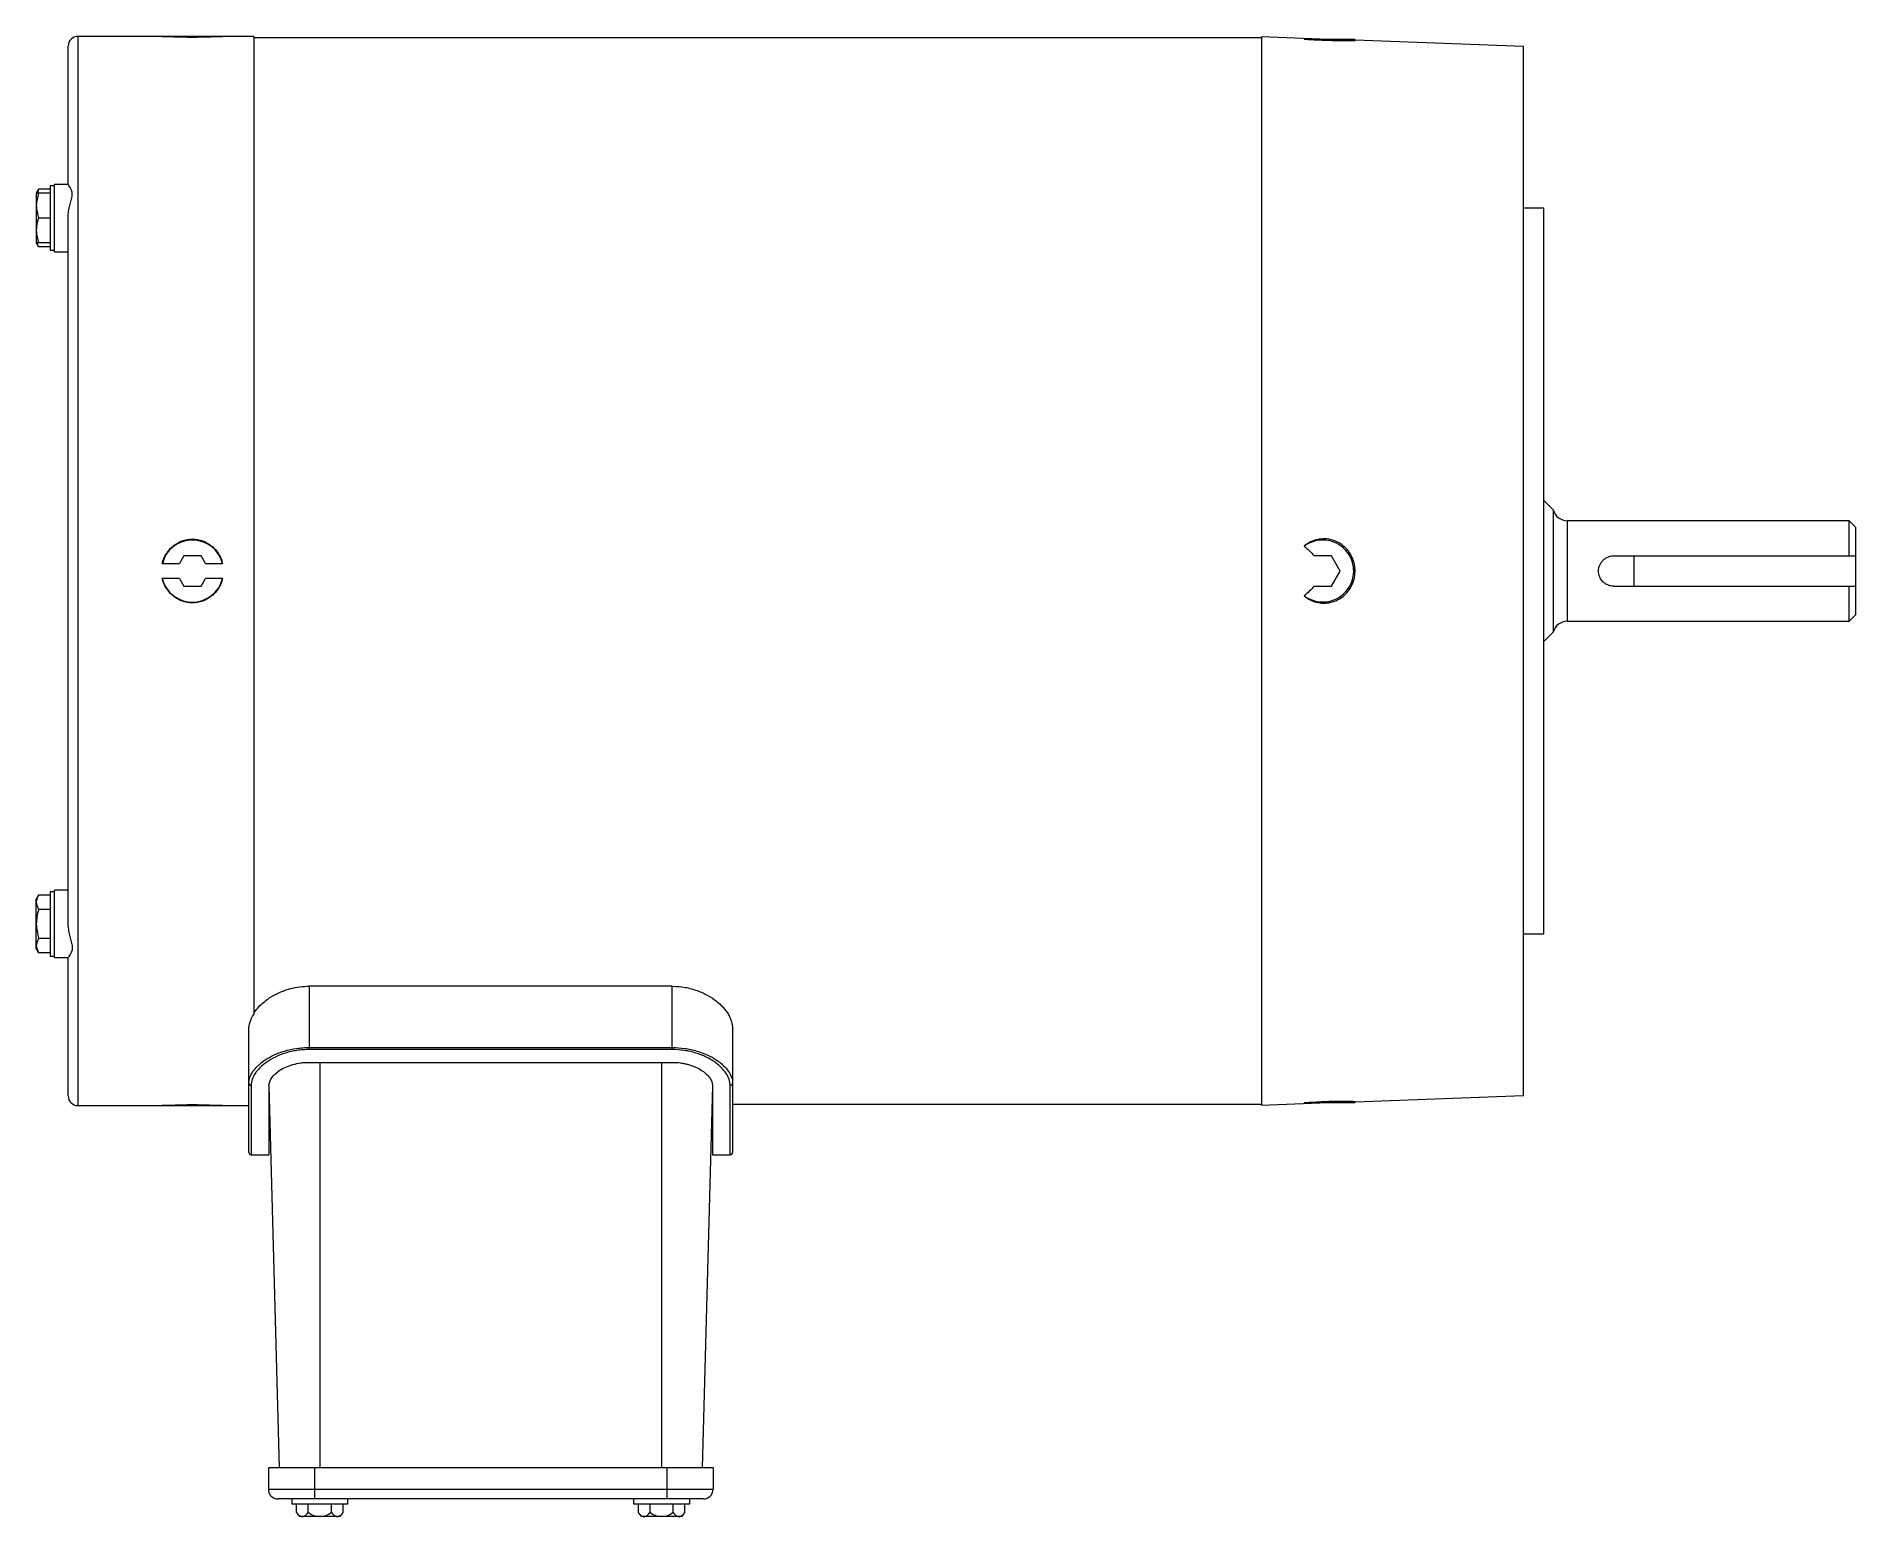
# Paper-space layout '_Top' of a CAD drawing. Header units: inches. Extents: x -4.5 to 6.8, y -5.9 to 3.3.
import ezdxf

# ---------------------------------------------------------------- set-up
doc = ezdxf.new("R2010")
doc.units = ezdxf.units.IN
doc.header["$MEASUREMENT"] = 0

psp = doc.layouts.new('_Top')

# ---------------------------------------------------------------- linework, layer by layer
at = {"color": 7, "linetype": 'Continuous', "lineweight": 15}
for p, q in [((-3.125, 3.315), (-4.215, 3.315)), ((-3.692, 3.315), (-3.318, 3.315)), ((-3.125, 3.315), (-3.125, -2.749)), ((3.125, 3.306), (-3.125, 3.306)), ((3.487, 3.298), (3.125, 3.312)), ((3.125, 3.312), (3.125, -3.312)), ((3.389, 3.298), (3.697, 3.298)), ((3.705, 3.291), (3.697, 3.298)), ((4.75, 3.252), (3.705, 3.291)), ((-4.275, 2.397), (-4.275, 3.255)), ((4.75, -3.252), (4.75, 3.252)), ((-4.361, 2.388), (-4.386, 2.388)), ((-4.386, 2.388), (-4.386, 1.989)), ((-4.275, 2.397), (-4.361, 2.397)), ((-4.361, 1.98), (-4.361, 2.397)), ((-4.459, 2.367), (-4.473, 2.343)), ((-4.473, 2.343), (-4.473, 2.034)), ((-4.459, 2.367), (-4.466, 2.343)), ((-4.386, 2.367), (-4.459, 2.367)), ((-4.386, 2.343), (-4.459, 2.343)), ((-4.386, 2.188), (-4.459, 2.188)), ((-4.275, -2.203), (-4.275, 2.203)), ((4.875, 2.249), (4.75, 2.249)), ((4.875, -2.249), (4.875, 2.249)), ((-4.473, 2.034), (-4.459, 2.01)), ((-4.386, 2.034), (-4.459, 2.034)), ((-4.386, 2.01), (-4.459, 2.01)), ((-4.386, 1.989), (-4.361, 1.989)), ((-4.361, 1.98), (-4.275, 1.98)), ((4.934, 0.379), (4.875, 0.438)), ((4.934, 0.379), (4.934, -0.379)), ((6.769, 0.312), (5.021, 0.312)), ((6.809, 0.272), (6.769, 0.312)), ((6.769, 0.094), (6.769, 0.312)), ((6.809, 0.272), (6.809, -0.272)), ((-3.692, 0.047), (-3.586, 0.047)), ((-3.559, 0.094), (-3.586, 0.047)), ((-3.451, 0.094), (-3.559, 0.094)), ((-3.424, 0.047), (-3.451, 0.094)), ((-3.424, 0.047), (-3.318, 0.047)), ((3.559, 0.094), (3.451, 0.094)), ((3.613, 0), (3.559, 0.094)), ((5.309, 0.094), (6.809, 0.094)), ((5.434, 0.094), (5.434, -0.094)), ((-3.586, -0.047), (-3.692, -0.047)), ((-3.586, -0.047), (-3.559, -0.094)), ((-3.559, -0.094), (-3.451, -0.094)), ((-3.451, -0.094), (-3.424, -0.047)), ((-3.318, -0.047), (-3.424, -0.047)), ((3.451, -0.094), (3.559, -0.094)), ((3.559, -0.094), (3.613, 0)), ((5.309, -0.094), (6.809, -0.094)), ((6.769, -0.312), (6.769, -0.094)), ((5.021, -0.312), (6.769, -0.312)), ((6.769, -0.312), (6.809, -0.272)), ((4.875, -0.438), (4.934, -0.379)), ((-4.459, -2.01), (-4.473, -2.034)), ((-4.386, -2.01), (-4.459, -2.01)), ((-4.361, -1.989), (-4.386, -1.989)), ((-4.386, -1.989), (-4.386, -2.388)), ((-4.275, -1.98), (-4.361, -1.98)), ((-4.361, -2.397), (-4.361, -1.98)), ((-4.473, -2.343), (-4.473, -2.034)), ((-4.386, -2.099), (-4.459, -2.099)), ((4.75, -2.249), (4.875, -2.249)), ((-4.473, -2.343), (-4.459, -2.367)), ((-4.386, -2.278), (-4.459, -2.278)), ((-4.386, -2.367), (-4.459, -2.367)), ((-4.386, -2.388), (-4.361, -2.388)), ((-4.361, -2.397), (-4.275, -2.397)), ((-4.275, -3.255), (-4.275, -2.397)), ((-2.78, -2.575), (-2.78, -2.967)), ((-0.53, -2.575), (-2.78, -2.575)), ((-0.53, -2.967), (-0.53, -2.575)), ((-3.155, -3.605), (-3.155, -2.843)), ((-0.155, -2.837), (-0.155, -3.605)), ((-2.78, -2.955), (-0.53, -2.955)), ((-0.53, -2.967), (-2.78, -2.967)), ((-2.78, -3.047), (-0.53, -3.047)), ((-3.03, -3.191), (-2.967, -5.561)), ((-3.03, -3.193), (-3.03, -3.62)), ((-0.28, -3.192), (-0.343, -5.561)), ((-0.28, -3.193), (-0.28, -3.62)), ((3.705, -3.291), (4.75, -3.252)), ((-4.215, -3.315), (-3.155, -3.315)), ((-3.318, -3.315), (-3.692, -3.315)), ((-0.155, -3.306), (3.125, -3.306)), ((3.125, -3.312), (3.487, -3.298)), ((3.697, -3.298), (3.389, -3.298)), ((3.697, -3.298), (3.705, -3.291)), ((-3.14, -3.62), (-3.03, -3.62)), ((-0.28, -3.62), (-0.17, -3.62)), ((-3.034, -5.561), (-3.034, -5.694)), ((-0.276, -5.561), (-3.034, -5.561)), ((-2.748, -5.561), (-2.748, -5.753)), ((-0.562, -5.561), (-0.562, -5.753)), ((-0.276, -5.561), (-0.276, -5.694)), ((-3.034, -5.694), (-0.276, -5.694)), ((-0.336, -5.753), (-2.974, -5.753)), ((-2.889, -5.753), (-2.889, -5.785)), ((-2.541, -5.785), (-2.541, -5.753)), ((-0.769, -5.753), (-0.769, -5.785)), ((-0.421, -5.785), (-0.421, -5.753)), ((-2.889, -5.785), (-2.541, -5.785)), ((-2.859, -5.837), (-2.859, -5.785)), ((-2.59, -5.863), (-2.84, -5.863)), ((-2.787, -5.837), (-2.787, -5.785)), ((-2.643, -5.837), (-2.643, -5.785)), ((-2.571, -5.837), (-2.571, -5.785)), ((-0.769, -5.785), (-0.421, -5.785)), ((-0.739, -5.837), (-0.739, -5.785)), ((-0.47, -5.863), (-0.72, -5.863)), ((-0.667, -5.837), (-0.667, -5.785)), ((-0.523, -5.837), (-0.523, -5.785)), ((-0.451, -5.837), (-0.451, -5.785))]:
    psp.add_line(p, q, dxfattribs=at)
at = {"color": 8, "linetype": 'Continuous', "lineweight": 15}
for p, q in [((-4.215, 3.315), (-4.215, -3.315)), ((5.021, 0.312), (5.021, -0.312)), ((-2.715, -3.047), (-2.715, -5.561)), ((-0.595, -3.047), (-0.595, -5.561)), ((-3.14, -3.19), (-3.14, -3.62)), ((-0.17, -3.62), (-0.17, -3.19))]:
    psp.add_line(p, q, dxfattribs=at)
at = {"color": 7, "linetype": 'Continuous', "lineweight": 15}
for centre, radius, start, end in [((-4.215, 3.255), 0.06, 90, 180), ((5.021, 0.402), 0.09, 195.0536, 270), ((-3.505, 0), 0.192, 14.0936, 165.9064), ((3.505, 0), 0.192, 233.0268, 126.9732), ((-3.505, 0), 0.193, 194.0936, 345.9064), ((5.021, -0.402), 0.09, 90, 164.9464), ((-4.215, -3.255), 0.06, 180, 270), ((-3.141, -3.175), 0.0142, 183.8461, 273.3882), ((-0.169, -3.175), 0.0142, 266.6118, 356.1539), ((-3.015, -3.445), 0.015, 123.1377, 180), ((-0.295, -3.445), 0.015, 360, 56.8623), ((-3.14, -3.605), 0.015, 180, 270), ((-0.17, -3.605), 0.015, 270, 0), ((-2.974, -5.694), 0.06, 180, 270), ((-0.336, -5.694), 0.06, 270, 0), ((-2.715, -5.753), 0.167, 209.9055, 221.3478), ((-2.818, -5.819), 0.0453, 203.3833, 263.0384), ((-2.829, -5.819), 0.0453, 276.9616, 336.6167), ((-2.715, -5.753), 0.11, 228.9984, 311.0016), ((-2.601, -5.819), 0.0453, 203.3833, 263.0384), ((-2.612, -5.819), 0.0453, 276.9616, 336.6167), ((-2.715, -5.753), 0.167, 318.6522, 330.0945), ((-0.595, -5.753), 0.167, 209.9055, 221.3478), ((-0.698, -5.819), 0.0453, 203.3833, 263.0384), ((-0.709, -5.819), 0.0453, 276.9616, 336.6167), ((-0.595, -5.753), 0.11, 228.9984, 311.0016), ((-0.481, -5.819), 0.0453, 203.3833, 263.0384), ((-0.492, -5.819), 0.0453, 276.9616, 336.6167), ((-0.595, -5.753), 0.167, 318.6522, 330.0945)]:
    psp.add_arc(centre, radius, start, end, dxfattribs=at)
for points, knots in [([(-3.318, 3.315), (-3.321, 3.315), (-3.324, 3.314), (-3.332, 3.314), (-3.337, 3.314), (-3.349, 3.313), (-3.355, 3.313), (-3.369, 3.312), (-3.377, 3.312), (-3.394, 3.311), (-3.403, 3.311), (-3.421, 3.31), (-3.431, 3.31), (-3.452, 3.31), (-3.462, 3.309), (-3.483, 3.309), (-3.494, 3.309), (-3.516, 3.309), (-3.527, 3.309), (-3.548, 3.309), (-3.558, 3.31), (-3.579, 3.31), (-3.589, 3.31), (-3.607, 3.311), (-3.616, 3.311), (-3.633, 3.312), (-3.641, 3.312), (-3.655, 3.313), (-3.661, 3.313), (-3.673, 3.314), (-3.678, 3.314), (-3.686, 3.314), (-3.689, 3.315), (-3.692, 3.315)], [0, 0, 0, 0, 0.0625, 0.0625, 0.125, 0.125, 0.1875, 0.1875, 0.25, 0.25, 0.3125, 0.3125, 0.375, 0.375, 0.4375, 0.4375, 0.5, 0.5, 0.5625, 0.5625, 0.625, 0.625, 0.6875, 0.6875, 0.75, 0.75, 0.8125, 0.8125, 0.875, 0.875, 0.9375, 0.9375, 1, 1, 1, 1]), ([(3.389, 3.298), (3.405, 3.297), (3.438, 3.295), (3.5, 3.292), (3.564, 3.29), (3.623, 3.289), (3.669, 3.29), (3.7, 3.29), (3.703, 3.29), (3.705, 3.29)], [0, 0, 0, 0, 0.129116, 0.276812, 0.421077, 0.564014, 0.708899, 0.85801, 1, 1, 1, 1]), ([(-4.275, 2.203), (-4.275, 2.215), (-4.273, 2.228), (-4.269, 2.252), (-4.266, 2.264), (-4.26, 2.286), (-4.257, 2.297), (-4.252, 2.317), (-4.25, 2.327), (-4.25, 2.34), (-4.251, 2.345), (-4.252, 2.353), (-4.253, 2.356), (-4.257, 2.367), (-4.26, 2.373), (-4.266, 2.383), (-4.269, 2.387), (-4.273, 2.394), (-4.275, 2.396), (-4.275, 2.397)], [0, 0, 0, 0, 0.125, 0.125, 0.25, 0.25, 0.375, 0.375, 0.5, 0.5, 0.5625, 0.5625, 0.625, 0.625, 0.75, 0.75, 0.875, 0.875, 1, 1, 1, 1]), ([(-4.459, 2.343), (-4.463, 2.33), (-4.466, 2.317), (-4.471, 2.292), (-4.473, 2.279), (-4.473, 2.266)], [0, 0, 0, 0, 0.5, 0.5, 1, 1, 1, 1]), ([(-4.473, 2.343), (-4.473, 2.343), (-4.471, 2.343), (-4.466, 2.343), (-4.463, 2.343), (-4.459, 2.343)], [0, 0, 0, 0, 0.5, 0.5, 1, 1, 1, 1]), ([(-4.473, 2.266), (-4.473, 2.253), (-4.471, 2.239), (-4.466, 2.214), (-4.463, 2.201), (-4.459, 2.188)], [0, 0, 0, 0, 0.5, 0.5, 1, 1, 1, 1]), ([(-4.473, 2.111), (-4.473, 2.098), (-4.471, 2.085), (-4.466, 2.06), (-4.463, 2.047), (-4.459, 2.034)], [0, 0, 0, 0, 0.5, 0.5, 1, 1, 1, 1]), ([(-4.467, 2.034), (-4.466, 2.029), (-4.465, 2.021), (-4.46, 2.013), (-4.459, 2.01)], [0, 0, 0, 0, 0.61803, 1, 1, 1, 1]), ([(-3.692, 0.047), (-3.689, 0.057), (-3.686, 0.068), (-3.678, 0.087), (-3.673, 0.097), (-3.661, 0.116), (-3.655, 0.124), (-3.641, 0.141), (-3.633, 0.148), (-3.616, 0.162), (-3.607, 0.168), (-3.588, 0.179), (-3.579, 0.183), (-3.558, 0.191), (-3.548, 0.193), (-3.526, 0.197), (-3.516, 0.198), (-3.494, 0.198), (-3.483, 0.197), (-3.462, 0.193), (-3.452, 0.191), (-3.431, 0.183), (-3.422, 0.179), (-3.403, 0.168), (-3.394, 0.162), (-3.377, 0.148), (-3.369, 0.141), (-3.355, 0.124), (-3.349, 0.116), (-3.337, 0.097), (-3.332, 0.088), (-3.324, 0.068), (-3.321, 0.057), (-3.318, 0.047)], [0, 0, 0, 0, 0.0625, 0.0625, 0.125, 0.125, 0.1875, 0.1875, 0.25, 0.25, 0.3125, 0.3125, 0.375, 0.375, 0.4375, 0.4375, 0.5, 0.5, 0.5625, 0.5625, 0.625, 0.625, 0.6875, 0.6875, 0.75, 0.75, 0.8125, 0.8125, 0.875, 0.875, 0.9375, 0.9375, 1, 1, 1, 1]), ([(3.389, -0.154), (3.403, -0.166), (3.419, -0.176), (3.453, -0.191), (3.471, -0.196), (3.498, -0.199), (3.507, -0.199), (3.526, -0.199), (3.535, -0.198), (3.553, -0.195), (3.562, -0.193), (3.58, -0.187), (3.588, -0.184), (3.613, -0.171), (3.628, -0.161), (3.648, -0.142), (3.655, -0.135), (3.666, -0.121), (3.672, -0.113), (3.681, -0.097), (3.685, -0.089), (3.693, -0.072), (3.696, -0.063), (3.703, -0.037), (3.705, -0.019), (3.705, 0.009), (3.705, 0.019), (3.702, 0.037), (3.701, 0.046), (3.696, 0.063), (3.693, 0.072), (3.685, 0.089), (3.681, 0.097), (3.672, 0.113), (3.666, 0.121), (3.655, 0.135), (3.648, 0.142), (3.635, 0.154), (3.628, 0.16), (3.613, 0.171), (3.605, 0.175), (3.58, 0.188), (3.562, 0.193), (3.526, 0.2), (3.507, 0.2), (3.48, 0.197), (3.471, 0.195), (3.453, 0.19), (3.444, 0.187), (3.428, 0.179), (3.419, 0.175), (3.404, 0.165), (3.396, 0.16), (3.389, 0.154)], [0, 0, 0, 0, 0.0625, 0.0625, 0.125, 0.125, 0.15625, 0.15625, 0.1875, 0.1875, 0.21875, 0.21875, 0.25, 0.25, 0.3125, 0.3125, 0.34375, 0.34375, 0.375, 0.375, 0.40625, 0.40625, 0.4375, 0.4375, 0.5, 0.5, 0.53125, 0.53125, 0.5625, 0.5625, 0.59375, 0.59375, 0.625, 0.625, 0.65625, 0.65625, 0.6875, 0.6875, 0.71875, 0.71875, 0.75, 0.75, 0.8125, 0.8125, 0.875, 0.875, 0.90625, 0.90625, 0.9375, 0.9375, 0.96875, 0.96875, 1, 1, 1, 1]), ([(3.389, 0.154), (3.401, 0.145), (3.412, 0.136), (3.432, 0.116), (3.442, 0.105), (3.451, 0.094)], [0, 0, 0, 0, 0.5, 0.5, 1, 1, 1, 1]), ([(5.215, 0), (5.215, 0.006), (5.216, 0.012), (5.218, 0.024), (5.22, 0.03), (5.225, 0.042), (5.228, 0.047), (5.235, 0.057), (5.239, 0.062), (5.252, 0.075), (5.262, 0.082), (5.279, 0.089), (5.285, 0.091), (5.297, 0.093), (5.303, 0.094), (5.309, 0.094)], [0, 0, 0, 0, 0.125, 0.125, 0.25, 0.25, 0.375, 0.375, 0.5, 0.5, 0.75, 0.75, 0.875, 0.875, 1, 1, 1, 1]), ([(5.309, -0.094), (5.303, -0.094), (5.297, -0.093), (5.285, -0.091), (5.279, -0.089), (5.268, -0.084), (5.262, -0.082), (5.252, -0.075), (5.247, -0.071), (5.234, -0.058), (5.227, -0.047), (5.22, -0.031), (5.219, -0.025), (5.216, -0.012), (5.215, -0.006), (5.215, 0)], [0, 0, 0, 0, 0.125, 0.125, 0.25, 0.25, 0.375, 0.375, 0.5, 0.5, 0.75, 0.75, 0.875, 0.875, 1, 1, 1, 1]), ([(-3.318, -0.047), (-3.321, -0.057), (-3.324, -0.068), (-3.332, -0.088), (-3.337, -0.097), (-3.349, -0.116), (-3.355, -0.124), (-3.369, -0.141), (-3.377, -0.148), (-3.394, -0.162), (-3.403, -0.168), (-3.421, -0.179), (-3.431, -0.183), (-3.452, -0.191), (-3.462, -0.193), (-3.483, -0.197), (-3.494, -0.198), (-3.516, -0.198), (-3.527, -0.197), (-3.548, -0.193), (-3.558, -0.191), (-3.579, -0.183), (-3.589, -0.179), (-3.607, -0.168), (-3.616, -0.162), (-3.633, -0.148), (-3.641, -0.141), (-3.655, -0.124), (-3.661, -0.116), (-3.673, -0.097), (-3.678, -0.088), (-3.686, -0.068), (-3.689, -0.057), (-3.692, -0.047)], [0, 0, 0, 0, 0.0625, 0.0625, 0.125, 0.125, 0.1875, 0.1875, 0.25, 0.25, 0.3125, 0.3125, 0.375, 0.375, 0.4375, 0.4375, 0.5, 0.5, 0.5625, 0.5625, 0.625, 0.625, 0.6875, 0.6875, 0.75, 0.75, 0.8125, 0.8125, 0.875, 0.875, 0.9375, 0.9375, 1, 1, 1, 1]), ([(3.451, -0.094), (3.442, -0.105), (3.432, -0.116), (3.411, -0.136), (3.4, -0.145), (3.389, -0.154)], [0, 0, 0, 0, 0.5, 0.5, 1, 1, 1, 1]), ([(-4.473, -2.055), (-4.473, -2.062), (-4.471, -2.07), (-4.466, -2.085), (-4.463, -2.092), (-4.459, -2.099)], [0, 0, 0, 0, 0.5, 0.5, 1, 1, 1, 1]), ([(-4.473, -2.188), (-4.473, -2.204), (-4.471, -2.219), (-4.466, -2.248), (-4.463, -2.263), (-4.459, -2.278)], [0, 0, 0, 0, 0.5, 0.5, 1, 1, 1, 1]), ([(-4.275, -2.203), (-4.275, -2.215), (-4.273, -2.228), (-4.269, -2.252), (-4.266, -2.264), (-4.26, -2.286), (-4.257, -2.297), (-4.252, -2.317), (-4.25, -2.327), (-4.25, -2.34), (-4.251, -2.345), (-4.252, -2.353), (-4.253, -2.356), (-4.257, -2.367), (-4.26, -2.373), (-4.266, -2.383), (-4.269, -2.387), (-4.273, -2.394), (-4.275, -2.396), (-4.275, -2.397)], [0, 0, 0, 0, 0.125, 0.125, 0.25, 0.25, 0.375, 0.375, 0.5, 0.5, 0.5625, 0.5625, 0.625, 0.625, 0.75, 0.75, 0.875, 0.875, 1, 1, 1, 1]), ([(-4.459, -2.278), (-4.463, -2.285), (-4.466, -2.292), (-4.471, -2.307), (-4.473, -2.315), (-4.473, -2.322)], [0, 0, 0, 0, 0.5, 0.5, 1, 1, 1, 1]), ([(-4.473, -2.322), (-4.473, -2.33), (-4.471, -2.337), (-4.466, -2.352), (-4.463, -2.359), (-4.459, -2.367)], [0, 0, 0, 0, 0.5, 0.5, 1, 1, 1, 1]), ([(-3.125, -2.743), (-3.118, -2.733), (-3.111, -2.722), (-3.093, -2.702), (-3.084, -2.692), (-3.062, -2.673), (-3.051, -2.664), (-3.031, -2.65), (-3.025, -2.645), (-3.011, -2.637), (-3.004, -2.633), (-2.981, -2.621), (-2.966, -2.613), (-2.941, -2.604), (-2.932, -2.6), (-2.914, -2.595), (-2.905, -2.592), (-2.878, -2.585), (-2.859, -2.581), (-2.82, -2.576), (-2.8, -2.575), (-2.78, -2.575)], [0, 0, 0, 0, 0.125, 0.125, 0.25, 0.25, 0.375, 0.375, 0.4375, 0.4375, 0.5, 0.5, 0.625, 0.625, 0.6875, 0.6875, 0.75, 0.75, 0.875, 0.875, 1, 1, 1, 1]), ([(-0.53, -2.575), (-0.502, -2.575), (-0.476, -2.577), (-0.436, -2.584), (-0.423, -2.587), (-0.398, -2.594), (-0.386, -2.598), (-0.363, -2.606), (-0.351, -2.611), (-0.329, -2.621), (-0.319, -2.626), (-0.289, -2.643), (-0.271, -2.655), (-0.246, -2.674), (-0.239, -2.681), (-0.224, -2.695), (-0.218, -2.701), (-0.199, -2.722), (-0.189, -2.737), (-0.176, -2.758), (-0.173, -2.766), (-0.166, -2.78), (-0.164, -2.787), (-0.157, -2.809), (-0.155, -2.823), (-0.155, -2.837)], [0, 0, 0, 0, 0.125, 0.125, 0.1875, 0.1875, 0.25, 0.25, 0.3125, 0.3125, 0.375, 0.375, 0.5, 0.5, 0.5625, 0.5625, 0.625, 0.625, 0.75, 0.75, 0.8125, 0.8125, 0.875, 0.875, 1, 1, 1, 1]), ([(-3.155, -2.843), (-3.155, -2.828), (-3.152, -2.812), (-3.142, -2.781), (-3.135, -2.765), (-3.125, -2.749)], [0, 0, 0, 0, 0.5, 0.5, 1, 1, 1, 1]), ([(-3.155, -3.176), (-3.155, -3.164), (-3.153, -3.152), (-3.144, -3.127), (-3.138, -3.115), (-3.125, -3.096), (-3.12, -3.09), (-3.109, -3.078), (-3.104, -3.072), (-3.085, -3.054), (-3.07, -3.042), (-3.037, -3.021), (-3.019, -3.01), (-2.978, -2.992), (-2.957, -2.984), (-2.909, -2.97), (-2.885, -2.964), (-2.846, -2.959), (-2.833, -2.957), (-2.807, -2.955), (-2.793, -2.955), (-2.78, -2.955)], [0, 0, 0, 0, 0.125, 0.125, 0.25, 0.25, 0.3125, 0.3125, 0.375, 0.375, 0.5, 0.5, 0.625, 0.625, 0.75, 0.75, 0.875, 0.875, 0.9375, 0.9375, 1, 1, 1, 1]), ([(-2.78, -2.967), (-2.793, -2.967), (-2.806, -2.968), (-2.832, -2.97), (-2.844, -2.971), (-2.869, -2.975), (-2.881, -2.977), (-2.905, -2.983), (-2.916, -2.986), (-2.951, -2.996), (-2.971, -3.005), (-3.01, -3.023), (-3.028, -3.034), (-3.059, -3.056), (-3.073, -3.067), (-3.091, -3.085), (-3.097, -3.091), (-3.107, -3.103), (-3.111, -3.109), (-3.124, -3.128), (-3.13, -3.14), (-3.138, -3.165), (-3.14, -3.177), (-3.14, -3.19)], [0, 0, 0, 0, 0.0625, 0.0625, 0.125, 0.125, 0.1875, 0.1875, 0.25, 0.25, 0.375, 0.375, 0.5, 0.5, 0.625, 0.625, 0.6875, 0.6875, 0.75, 0.75, 0.875, 0.875, 1, 1, 1, 1]), ([(-0.53, -2.955), (-0.503, -2.955), (-0.477, -2.957), (-0.439, -2.962), (-0.426, -2.965), (-0.401, -2.97), (-0.389, -2.973), (-0.366, -2.98), (-0.354, -2.984), (-0.333, -2.992), (-0.322, -2.996), (-0.291, -3.01), (-0.273, -3.02), (-0.248, -3.037), (-0.24, -3.042), (-0.226, -3.054), (-0.219, -3.06), (-0.2, -3.077), (-0.19, -3.09), (-0.172, -3.115), (-0.166, -3.127), (-0.157, -3.152), (-0.155, -3.164), (-0.155, -3.176)], [0, 0, 0, 0, 0.125, 0.125, 0.1875, 0.1875, 0.25, 0.25, 0.3125, 0.3125, 0.375, 0.375, 0.5, 0.5, 0.5625, 0.5625, 0.625, 0.625, 0.75, 0.75, 0.875, 0.875, 1, 1, 1, 1]), ([(-0.17, -3.19), (-0.17, -3.177), (-0.172, -3.165), (-0.18, -3.14), (-0.186, -3.128), (-0.203, -3.103), (-0.213, -3.091), (-0.231, -3.073), (-0.237, -3.067), (-0.251, -3.056), (-0.259, -3.05), (-0.283, -3.033), (-0.3, -3.023), (-0.329, -3.009), (-0.339, -3.005), (-0.36, -2.996), (-0.371, -2.993), (-0.394, -2.986), (-0.405, -2.983), (-0.429, -2.977), (-0.442, -2.975), (-0.479, -2.969), (-0.504, -2.967), (-0.53, -2.967)], [0, 0, 0, 0, 0.125, 0.125, 0.25, 0.25, 0.375, 0.375, 0.4375, 0.4375, 0.5, 0.5, 0.625, 0.625, 0.6875, 0.6875, 0.75, 0.75, 0.8125, 0.8125, 0.875, 0.875, 1, 1, 1, 1]), ([(-3.03, -3.193), (-3.03, -3.177), (-3.024, -3.16), (-3.007, -3.135), (-3, -3.127), (-2.983, -3.111), (-2.974, -3.103), (-2.952, -3.089), (-2.939, -3.082), (-2.912, -3.07), (-2.898, -3.065), (-2.866, -3.056), (-2.85, -3.053), (-2.824, -3.049), (-2.816, -3.048), (-2.798, -3.047), (-2.789, -3.047), (-2.78, -3.047)], [0, 0, 0, 0, 0.25, 0.25, 0.375, 0.375, 0.5, 0.5, 0.625, 0.625, 0.75, 0.75, 0.875, 0.875, 0.9375, 0.9375, 1, 1, 1, 1]), ([(-0.53, -3.047), (-0.512, -3.047), (-0.495, -3.048), (-0.469, -3.051), (-0.461, -3.053), (-0.444, -3.056), (-0.436, -3.058), (-0.42, -3.063), (-0.413, -3.065), (-0.398, -3.07), (-0.391, -3.073), (-0.371, -3.082), (-0.359, -3.089), (-0.342, -3.1), (-0.337, -3.103), (-0.327, -3.111), (-0.322, -3.115), (-0.31, -3.127), (-0.303, -3.135), (-0.291, -3.151), (-0.287, -3.16), (-0.281, -3.177), (-0.28, -3.185), (-0.28, -3.193)], [0, 0, 0, 0, 0.125, 0.125, 0.1875, 0.1875, 0.25, 0.25, 0.3125, 0.3125, 0.375, 0.375, 0.5, 0.5, 0.5625, 0.5625, 0.625, 0.625, 0.75, 0.75, 0.875, 0.875, 1, 1, 1, 1]), ([(-3.692, -3.315), (-3.689, -3.315), (-3.686, -3.314), (-3.678, -3.314), (-3.673, -3.314), (-3.656, -3.313), (-3.642, -3.312), (-3.608, -3.311), (-3.589, -3.31), (-3.548, -3.309), (-3.527, -3.309), (-3.483, -3.309), (-3.462, -3.309), (-3.421, -3.31), (-3.402, -3.311), (-3.377, -3.312), (-3.369, -3.312), (-3.355, -3.313), (-3.349, -3.313), (-3.332, -3.314), (-3.323, -3.314), (-3.318, -3.315)], [0, 0, 0, 0, 0.0625, 0.0625, 0.125, 0.125, 0.25, 0.25, 0.375, 0.375, 0.5, 0.5, 0.625, 0.625, 0.75, 0.75, 0.8125, 0.8125, 0.875, 0.875, 1, 1, 1, 1]), ([(3.705, -3.291), (3.705, -3.291), (3.709, -3.291), (3.694, -3.29), (3.661, -3.29), (3.608, -3.289), (3.545, -3.29), (3.48, -3.293), (3.427, -3.296), (3.4, -3.298), (3.389, -3.298)], [0, 0, 0, 0, 0.011596, 0.167896, 0.324037, 0.47703, 0.625183, 0.769275, 0.912206, 1, 1, 1, 1])]:
    psp.add_open_spline(points, degree=3, knots=knots, dxfattribs=at)
for points in [[(-4.459, 2.188), (-4.467, 2.163), (-4.473, 2.138), (-4.473, 2.111)], [(-4.459, 2.034), (-4.467, 2.034), (-4.473, 2.034), (-4.473, 2.034)], [(-4.459, -2.01), (-4.467, -2.025), (-4.473, -2.04), (-4.473, -2.055)], [(-4.459, -2.099), (-4.467, -2.129), (-4.473, -2.158), (-4.473, -2.188)]]:
    psp.add_open_spline(points, degree=3, dxfattribs=at)

doc.saveas('drawing.dxf')
